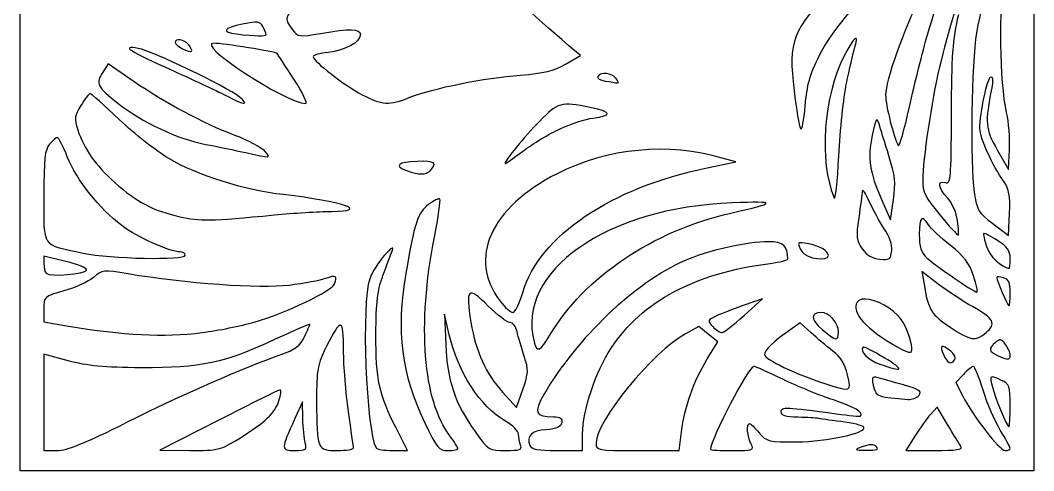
# Model space of a CAD drawing. Extents: x 1 to 81, y -1 to 158.
# Drawn here: x 1 to 80.6, y -0.7 to 34.7 of the extents above; entities that cross this region are included whole.
import ezdxf

# ---------------------------------------------------------------- set-up
doc = ezdxf.new("R2010")
doc.units = 0
doc.layers.get('0').update_dxf_attribs({"linetype": 'CONTINUOUS'})

msp = doc.modelspace()

# ---------------------------------------------------------------- linework, layer by layer
at = {"color": 7}
for points in [[(1.007335, 78.69224), (1.007335, 158.06724), (40.827127, 158.06724), (80.646918, 158.06724), (80.646918, 78.69224), (80.646918, -0.68276), (40.827127, -0.68276), (1.007335, -0.68276)], [(20.321918, 33.598175)], [(72.304955, 33.580782)], [(14.241809, 32.780637)], [(63.807232, 31.967257)], [(22.515637, 30.075053)], [(47.838585, 30.141198)], [(65.930619, 29.744323)], [(18.205252, 28.7016)], [(31.62976, 28.658698)], [(43.433111, 26.188239)], [(20.199948, 24.441251)], [(69.26807, 24.055782)], [(33.233585, 22.918063)], [(78.311872, 22.013328)], [(20.983377, 19.419319)], [(68.905557, 18.326119)], [(74.663162, 18.962553)], [(13.971918, 16.250573)], [(64.507335, 16.218178)], [(78.794835, 15.982122)], [(6.216719, 15.074233)], [(75.913308, 14.631797)], [(40.497112, 13.331481)], [(78.794835, 13.309283)], [(57.882589, 11.505089)], [(15.301775, 10.177809)], [(42.62878, 9.966719)], [(65.301085, 10.210469)], [(76.905152, 10.173338)], [(71.009198, 9.305261)], [(40.601879, 8.313073)], [(68.906604, 8.193058)], [(74.44009, 8.066093)], [(78.794835, 8.394801)], [(66.012833, 6.861011)], [(71.632236, 5.247653)], [(78.794835, 4.434144)], [(9.394002, 3.130537)], [(18.170641, 1.830758)], [(23.399115, 1.500053)], [(27.192695, 1.103178)], [(35.403168, 1.054685)], [(40.326268, 1.323255)], [(58.431226, 1.416513)], [(68.287569, 1.199102)], [(74.916168, 1.235469)], [(78.794835, 1.073915)]]:
    msp.add_lwpolyline(points, close=True, dxfattribs=at)
for points in [[(43.850766, 31.260836), (45.02232, 31.938473), (44.11535, 32.715687)], [(9.951429, 29.883134), (7.915315, 31.282913), (7.483927, 30.624534)], [(77.768783, 24.544052), (78.662543, 22.997448), (78.742958, 24.5545)], [(54.982335, 23.118339), (57.231293, 23.575997), (56.17296, 23.886636)], [(68.693178, 20.61841), (69.399483, 19.033125), (69.623244, 20.61841)], [(77.425145, 18.738599), (78.662543, 17.792385), (78.74096, 19.543088)], [(4.583978, 15.765748), (2.859418, 16.178377), (2.859418, 15.597105)], [(73.146079, 13.984941), (71.862947, 14.964405), (72.054736, 13.82155)], [(57.882589, 11.505089), (59.327635, 12.821005), (57.882589, 12.317807)], [(2.859418, 12.006276), (2.859418, 11.006712), (4.645356, 10.708547)], [(34.720559, 10.00343), (34.350743, 11.620365), (34.441522, 9.239115)], [(54.987425, 8.097623), (55.819207, 9.449438), (55.070042, 10.049478), (54.320877, 10.649522), (53.276733, 10.076609)], [(63.149827, 10.157809), (62.302231, 10.931967), (61.486555, 10.372982)], [(4.777647, 7.957595), (2.859418, 8.48391), (2.859418, 4.694325), (2.859418, 0.90474), (3.903898, 0.90474)], [(75.117074, 6.885972), (74.522068, 6.25262), (75.04308, 5.232326)], [(38.926968, 5.474229), (40.011853, 4.29727), (40.502993, 5.709859)], [(23.214269, 3.418282), (23.188975, 4.741198), (22.585773, 3.418282)], [(73.878795, 2.945101), (73.047154, 4.324003), (72.5331, 3.738851)], [(16.617752, 3.29266), (11.987543, 0.921822), (14.334183, 0.913276)], [(30.266489, 0.90474), (31.448581, 0.90474), (30.534711, 2.690678)], [(43.200074, 0.90474), (45.192752, 0.90474), (45.192752, 2.217576)], [(49.521949, 0.90474), (52.792813, 0.90474), (52.96617, 2.379758)], [(71.302144, 2.029219), (70.585243, 0.90474), (72.853571, 0.90474)]]:
    msp.add_lwpolyline(points, dxfattribs=at)
for points in [[(72.304955, 33.580782), (73.126312, 36.397491), (74.303173, 39.667796), (75.523024, 42.523267)], [(78.785458, 41.319961), (78.754116, 42.867556), (76.663666, 36.853863), (76.141194, 33.713073)], [(44.11535, 32.715687), (41.101145, 35.298658), (39.034199, 37.239832), (37.527516, 38.902659)], [(78.519295, 27.464917), (77.973412, 29.894506), (77.89322, 35.689119), (78.367834, 38.409544)], [(58.022469, 38.096341), (58.232924, 34.69812), (58.522809, 34.610389), (58.720318, 37.885145)], [(75.21942, 37.637133), (75.092211, 37.770641), (73.843216, 33.60329), (73.241085, 31.036294)], [(64.970118, 37.420759), (61.65701, 33.906394), (61.352761, 33.113046), (61.813178, 29.188817)], [(71.932403, 37.101309), (70.322855, 33.681384), (69.005252, 29.96506), (69.005252, 28.845222)], [(63.807232, 31.967257), (64.664968, 33.702771), (67.11733, 36.62349), (67.716807, 36.62349)], [(23.033897, 35.572795), (21.803638, 35.252649), (21.654167, 34.880666), (22.390431, 33.97142)], [(74.181515, 27.300486), (74.195617, 31.884832), (74.289216, 33.178602), (74.750647, 35.168282)], [(18.483554, 34.411547), (16.949767, 34.097354), (16.762539, 33.7943), (18.006814, 33.63989)], [(20.071054, 34.216607), (19.850015, 34.629622), (19.66127, 34.652799), (18.483554, 34.411547)], [(18.006814, 33.63989), (19.476217, 33.457536), (20.321918, 33.442299), (20.321918, 33.598175)], [(20.321918, 33.598175), (20.321918, 33.680503), (20.209028, 33.958797), (20.071054, 34.216607)], [(22.390431, 33.97142), (22.850316, 33.403484), (22.947133, 33.390578), (24.594915, 33.677527)], [(24.594915, 33.677527), (26.943008, 34.08643), (27.730252, 34.06367), (27.730252, 33.58688)], [(27.730252, 33.58688), (27.730252, 32.997825), (26.545667, 32.340748), (25.212892, 32.190523)], [(66.598012, 32.593698), (66.946121, 33.767355), (66.557684, 33.458499), (65.762521, 31.929385)], [(70.88211, 27.910795), (71.282766, 29.719601), (71.923047, 32.271094), (72.304955, 33.580782)], [(76.141194, 33.713073), (75.759352, 31.417665), (75.650175, 23.446227), (75.969937, 21.208839)], [(10.27602, 32.503023), (8.845727, 32.754927), (9.551064, 32.304217), (13.045877, 30.733085)], [(14.241809, 32.780637), (13.883717, 33.212111), (13.178168, 33.330928), (13.178168, 32.959754)], [(13.178168, 32.959754), (13.178168, 32.717481), (14.301716, 32.131262), (14.472642, 32.284355)], [(14.472642, 32.284355), (14.52976, 32.335512), (14.425885, 32.558839), (14.241809, 32.780637)], [(16.220877, 32.903282), (14.717379, 32.887751), (21.84301, 28.206671), (23.432881, 28.165451)], [(21.199475, 32.094662), (21.113099, 32.227179), (16.906798, 32.910362), (16.220877, 32.903282)], [(18.205252, 28.7016), (17.221896, 29.493998), (11.334255, 32.316642), (10.27602, 32.503023)], [(22.515637, 30.075053), (21.828091, 31.130079), (21.235818, 32.038904), (21.199475, 32.094662)], [(25.212892, 32.190523), (24.560149, 32.116951), (24.026085, 31.964262), (24.026085, 31.851219)], [(62.691111, 27.978518), (62.823011, 29.602769), (63.063631, 30.462683), (63.807232, 31.967257)], [(65.762521, 31.929385), (64.114442, 28.760092), (63.748605, 23.587326), (64.971769, 20.74849)], [(65.930619, 29.744323), (66.156575, 30.83573), (66.456904, 32.117948), (66.598012, 32.593698)], [(24.026085, 31.851219), (24.026085, 31.492785), (26.487985, 29.577078), (27.862543, 28.865909)], [(40.29796, 30.403046), (42.152125, 30.54332), (42.938531, 30.73319), (43.850766, 31.260836)], [(7.483927, 30.624534), (6.917068, 29.759397), (7.065664, 29.458015), (8.693499, 28.171286)], [(13.045877, 30.733085), (14.792127, 29.948037), (16.697127, 29.052483), (17.27921, 28.742968)], [(31.62976, 28.658698), (33.442111, 29.37306), (37.513707, 30.192408), (40.29796, 30.403046)], [(46.394505, 30.291498), (46.31069, 30.15588), (46.571554, 29.995125), (46.974204, 29.934265)], [(47.838585, 30.141198), (47.471356, 30.583682), (46.629254, 30.671325), (46.394505, 30.291498)], [(73.241085, 31.036294), (72.615465, 28.369165), (71.927447, 23.740073), (71.920515, 22.15129)], [(76.413585, 26.199293), (76.413585, 27.42556), (77.023516, 30.27349), (77.286141, 30.27349)], [(77.286141, 30.27349), (77.430672, 30.27349), (77.461798, 29.906926), (77.359155, 29.413594)], [(17.874004, 25.668756), (15.341791, 26.636369), (12.390755, 28.206158), (9.951429, 29.883134)], [(23.432881, 28.165451), (23.615941, 28.160715), (23.203183, 29.020027), (22.515637, 30.075053)], [(46.974204, 29.934265), (47.376853, 29.873406), (47.810169, 29.80577), (47.937126, 29.783966)], [(47.937126, 29.783966), (48.064087, 29.762164), (48.019742, 29.922917), (47.838585, 30.141198)], [(65.331279, 24.055782), (65.434959, 26.093073), (65.704662, 28.652917), (65.930619, 29.744323)], [(6.4833, 28.950573), (6.405674, 28.950573), (6.084925, 28.534357), (5.770525, 28.025651)], [(8.798724, 26.900053), (7.602868, 28.027839), (6.560926, 28.950573), (6.4833, 28.950573)], [(17.27921, 28.742968), (18.620049, 28.02999), (19.063282, 28.010191), (18.205252, 28.7016)], [(27.862543, 28.865909), (29.463177, 28.037777), (29.982065, 28.009236), (31.62976, 28.658698)], [(61.813178, 29.188817), (61.98552, 27.719909), (62.215726, 26.380779), (62.324745, 26.212969)], [(69.005252, 28.845222), (69.005252, 28.04968), (69.663524, 25.428818), (70.004175, 24.868087)], [(77.359155, 29.413594), (76.792995, 26.692423), (76.838265, 26.154264), (77.768783, 24.544052)], [(5.770525, 28.025651), (5.25929, 27.198452), (5.233345, 26.995776), (5.524982, 26.107422)], [(8.693499, 28.171286), (10.518206, 26.728936), (13.449438, 25.358212), (15.559418, 24.960591)], [(45.803891, 27.856958), (43.468205, 28.32603), (43.269001, 28.27184), (41.79988, 26.767761)], [(62.324745, 26.212969), (62.433764, 26.045163), (62.598628, 26.839659), (62.691111, 27.978518)], [(70.004175, 24.868087), (70.086381, 24.732771), (70.481452, 26.10199), (70.88211, 27.910795)], [(46.010811, 27.029473), (47.556732, 27.236825), (47.486144, 27.519111), (45.803891, 27.856958)], [(68.488428, 26.569323), (68.315837, 27.13813), (68.24191, 27.013892), (67.960655, 25.682384)], [(73.701606, 21.960504), (74.132043, 21.824254), (74.165815, 22.200034), (74.181515, 27.300486)], [(78.742958, 24.5545), (78.787186, 25.410877), (78.686538, 26.720565), (78.519295, 27.464917)], [(12.670901, 23.850917), (11.73706, 24.400155), (9.99458, 25.772266), (8.798724, 26.900053)], [(41.79988, 26.767761), (40.594291, 25.533485), (39.107335, 23.710442), (39.107335, 23.466642)], [(43.433111, 26.188239), (44.275039, 26.573686), (45.435004, 26.952242), (46.010811, 27.029473)], [(69.26807, 24.055782), (68.949657, 25.074428), (68.598817, 26.205521), (68.488428, 26.569323)], [(3.927867, 25.51099), (3.841464, 25.51099), (3.565715, 25.271505), (3.315094, 24.978799)], [(4.702918, 23.989636), (4.36304, 24.826381), (4.014269, 25.51099), (3.927867, 25.51099)], [(5.524982, 26.107422), (6.020853, 24.596947), (6.892856, 23.358501), (8.439875, 21.967597)], [(20.199948, 24.441251), (19.942236, 24.726019), (18.895563, 25.278397), (17.874004, 25.668756)], [(40.504835, 24.432302), (41.273457, 25.012621), (42.591183, 25.802791), (43.433111, 26.188239)], [(67.960655, 25.682384), (67.57574, 23.860114), (67.732884, 22.773775), (68.693178, 20.61841)], [(78.311872, 22.013328), (77.397388, 23.309874), (76.413585, 25.479285), (76.413585, 26.199293)], [(3.315094, 24.978799), (2.93265, 24.532138), (2.859418, 23.872002), (2.859418, 20.871209)], [(15.559418, 24.960591), (16.505304, 24.782341), (17.934054, 24.489262), (18.734418, 24.309303)], [(56.17296, 23.886636), (51.951461, 25.125712), (47.131893, 24.669686), (43.188826, 22.658083)], [(8.97663, 18.583743), (7.227512, 19.898275), (5.453097, 22.142762), (4.702918, 23.989636)], [(18.734418, 24.309303), (20.734155, 23.859675), (20.726863, 23.859019), (20.199948, 24.441251)], [(39.107335, 23.466642), (39.107335, 23.417437), (39.73621, 23.851986), (40.504835, 24.432302)], [(64.971769, 20.74849), (65.065817, 20.530209), (65.227597, 22.01849), (65.331279, 24.055782)], [(69.623244, 20.61841), (69.80923, 21.936078), (69.74927, 22.516357), (69.26807, 24.055782)], [(21.670679, 21.010147), (18.662639, 21.350901), (14.904776, 22.537068), (12.670901, 23.850917)], [(32.217617, 23.621431), (30.665909, 23.566509), (30.331683, 23.286561), (31.366624, 22.908644)], [(33.233585, 22.918073), (33.812885, 23.497373), (33.564817, 23.669112), (32.217617, 23.621431)], [(40.497112, 13.331481), (41.798407, 17.759823), (47.465332, 21.588648), (54.982335, 23.118339)], [(31.366624, 22.908644), (32.369064, 22.542593), (32.860586, 22.545074), (33.233585, 22.918063)], [(43.188826, 22.658083), (37.945788, 19.983286), (36.162372, 15.995893), (38.713249, 12.651518)], [(8.439875, 21.967597), (10.151917, 20.428323), (11.427711, 19.755567), (13.545608, 19.275216)], [(71.920515, 22.15129), (71.916388, 21.202235), (72.109647, 20.807455), (73.248232, 19.439311)], [(73.866285, 20.762968), (73.122369, 21.56405), (73.03901, 22.170239), (73.701606, 21.960504)], [(78.74096, 19.543088), (78.803079, 20.929841), (78.713875, 21.443373), (78.311872, 22.013328)], [(2.859418, 20.871209), (2.859418, 16.760111), (2.598169, 17.135695), (5.959605, 16.414279)], [(25.481293, 19.691376), (28.565763, 19.716141), (26.362477, 20.478652), (21.670679, 21.010147)], [(33.983896, 20.668456), (33.914249, 20.738103), (33.511411, 20.539385), (33.088696, 20.226859)], [(67.166538, 21.277641), (67.153335, 21.05936), (67.032063, 20.116527), (66.897049, 19.182461)], [(67.71499, 20.483891), (67.426546, 21.138735), (67.179743, 21.495922), (67.166538, 21.277641)], [(74.663162, 18.962553), (74.568629, 19.590893), (74.217033, 20.385267), (73.866285, 20.762968)], [(75.969937, 21.208839), (76.170565, 19.805026), (76.285349, 19.610176), (77.425145, 18.738599)], [(33.088696, 20.226859), (32.248488, 19.605667), (31.979357, 18.790894), (31.304995, 14.826853)], [(33.548503, 17.668597), (33.857615, 19.248874), (34.053542, 20.59881), (33.983896, 20.668456)], [(56.96671, 20.361651), (47.119654, 20.018425), (39.910232, 14.96214), (41.390766, 9.437553)], [(56.834418, 19.560966), (60.5346, 20.410056), (60.547224, 20.486452), (56.96671, 20.361651)], [(68.905557, 18.326119), (68.539188, 18.85805), (68.003433, 19.829047), (67.71499, 20.483891)], [(13.545608, 19.275216), (15.158104, 18.909496), (15.883006, 18.92354), (20.983377, 19.419319)], [(20.983377, 19.419319), (22.438585, 19.56077), (24.462647, 19.683196), (25.481293, 19.691376)], [(42.62878, 9.966719), (45.294688, 14.499759), (50.706435, 18.154761), (56.834418, 19.560966)], [(66.897049, 19.182461), (66.679707, 17.678834), (66.711383, 17.400154), (67.173372, 16.75135)], [(72.37803, 18.640459), (71.859518, 19.47073), (71.651085, 19.253885), (71.651085, 17.884177)], [(73.248232, 19.439311), (73.981141, 18.558629), (74.637389, 17.838073), (74.706565, 17.838073)], [(13.584968, 16.515157), (12.75393, 16.515157), (10.209152, 17.657456), (8.97663, 18.583743)], [(69.486904, 16.606327), (69.540951, 17.086157), (69.330229, 17.709534), (68.905557, 18.326119)], [(74.095322, 17.021699), (73.329599, 17.625732), (72.556817, 18.354175), (72.37803, 18.640459)], [(74.706565, 17.838073), (74.77574, 17.838073), (74.756208, 18.344089), (74.663162, 18.962553)], [(34.767726, 2.046872), (32.657426, 4.843949), (32.196106, 10.754754), (33.548503, 17.668597)], [(71.651085, 17.884177), (71.651085, 16.900435), (71.787721, 16.48038), (72.246397, 16.054044)], [(76.717946, 17.957017), (76.667061, 17.91109), (76.766005, 17.447564), (76.93782, 16.926962)], [(77.802647, 17.406271), (77.256944, 17.755111), (76.768828, 18.002946), (76.717946, 17.957017)], [(30.252022, 16.647448), (30.373013, 16.976011), (30.136603, 16.825558), (29.628402, 16.250573)], [(59.835113, 17.308907), (58.127596, 17.308907), (54.979856, 16.601824), (53.212754, 15.821313)], [(61.328723, 15.953931), (61.305678, 17.002241), (60.967636, 17.308907), (59.835113, 17.308907)], [(62.985981, 17.132771), (62.027713, 17.314315), (61.984512, 17.263838), (62.454314, 16.511566)], [(64.507335, 16.218178), (64.507335, 16.596289), (63.904349, 16.958786), (62.985981, 17.132771)], [(67.173372, 16.75135), (67.522942, 16.260426), (67.976888, 15.991335), (68.548652, 15.936113)], [(75.913308, 14.631797), (75.583105, 15.633549), (75.175065, 16.16995), (74.095322, 17.021699)], [(76.93782, 16.926962), (77.184694, 16.178919), (78.092792, 15.304656), (78.728689, 15.202818)], [(78.794835, 15.982122), (78.794835, 16.605747), (78.585981, 16.905528), (77.802647, 17.406271)], [(5.959605, 16.414279), (8.038145, 15.968194), (13.971918, 15.846957), (13.971918, 16.250573)], [(13.971918, 16.250573), (13.971918, 16.396094), (13.797791, 16.515157), (13.584968, 16.515157)], [(29.628402, 16.250573), (29.178237, 15.74125), (28.658577, 14.907813), (28.473598, 14.39849)], [(29.511239, 14.663073), (29.811496, 15.463438), (30.144847, 16.356407), (30.252022, 16.647448)], [(59.943272, 15.609284), (60.707257, 15.708447), (61.33071, 15.863538), (61.328723, 15.953931)], [(62.454314, 16.511566), (62.786562, 15.97955), (64.507335, 15.733641), (64.507335, 16.218178)], [(68.548652, 15.936113), (69.313716, 15.862221), (69.410908, 15.931642), (69.486904, 16.606327)], [(72.246397, 16.054044), (72.91346, 15.434016), (75.928077, 13.358572), (76.177891, 13.347369)], [(78.728689, 15.202818), (78.765069, 15.196997), (78.794835, 15.547679), (78.794835, 15.982122)], [(2.859418, 15.597105), (2.859418, 15.277407), (2.943987, 14.931266), (3.047352, 14.827904)], [(6.216719, 15.074233), (6.26722, 15.22762), (5.532485, 15.538802), (4.583978, 15.765748)], [(53.212754, 15.821313), (49.303279, 14.094539), (44.731683, 9.749928), (42.153136, 5.310823)], [(47.429679, 8.938956), (49.897173, 12.656391), (53.986308, 14.83609), (59.943272, 15.609284)], [(3.047352, 14.827904), (3.334284, 14.540968), (6.112237, 14.756879), (6.216719, 15.074233)], [(6.755974, 14.507244), (6.352466, 14.169578), (5.310669, 13.693622), (4.44087, 13.44957)], [(9.474002, 14.782551), (7.542498, 15.112167), (7.470079, 15.10483), (6.755974, 14.507244)], [(22.133287, 13.879886), (19.879172, 13.597242), (13.936848, 14.020959), (9.474002, 14.782551)], [(24.995489, 14.414971), (24.615174, 14.270376), (23.327183, 14.029587), (22.133287, 13.879886)], [(25.70956, 14.00238), (25.954749, 14.641333), (25.810334, 14.724774), (24.995489, 14.414971)], [(28.473598, 14.39849), (27.792635, 12.523496), (28.167407, 2.517571), (28.971573, 1.103178)], [(28.956609, 10.032865), (28.963594, 12.578622), (29.073512, 13.496269), (29.511239, 14.663073)], [(31.304995, 14.826853), (30.528178, 10.260587), (30.947222, 6.94522), (32.788773, 3.087553)], [(76.177891, 13.347369), (76.266543, 13.343401), (76.14748, 13.921385), (75.913308, 14.631797)], [(78.265668, 14.475137), (77.974627, 14.551247), (77.736502, 14.567543), (77.736502, 14.511351)], [(77.736502, 14.511351), (77.736502, 14.285984), (78.594762, 12.281808), (78.691272, 12.281808)], [(78.794835, 13.309282), (78.794835, 14.11424), (78.680236, 14.366724), (78.265668, 14.475137)], [(19.395877, 10.996504), (21.940438, 11.740401), (25.490046, 13.430329), (25.70956, 14.00238)], [(37.762323, 12.27872), (36.188584, 13.852459), (35.980529, 13.651701), (36.421012, 10.984463)], [(72.054736, 13.82155), (72.367513, 11.957751), (72.614594, 11.565514), (74.085937, 10.597047)], [(75.841244, 12.208555), (75.064625, 12.646864), (73.851802, 13.446239), (73.146079, 13.984941)], [(4.44087, 13.44957), (2.866033, 13.007692), (2.859418, 13.001657), (2.859418, 12.006276)], [(39.716112, 11.753019), (39.890607, 11.75322), (40.242056, 12.463529), (40.497112, 13.331481)], [(69.284006, 12.083386), (68.261193, 12.809606), (67.059048, 13.036275), (66.763813, 12.558575)], [(78.691272, 12.281808), (78.748231, 12.281808), (78.794835, 12.744172), (78.794835, 13.309283)], [(39.48657, 10.958907), (39.264132, 10.958907), (38.48822, 11.552822), (37.762323, 12.27872)], [(38.713249, 12.651518), (39.090327, 12.157141), (39.541617, 11.752815), (39.716112, 11.753019)], [(57.882589, 12.317807), (57.087815, 12.041047), (56.109301, 11.662119), (55.708119, 11.475746)], [(66.763813, 12.558575), (66.273119, 11.764616), (67.509035, 10.388023), (69.912256, 9.051769)], [(71.009198, 9.305261), (70.669796, 10.757191), (70.289642, 11.36936), (69.284006, 12.083386)], [(76.905152, 10.173338), (77.733784, 10.863683), (77.528563, 11.256267), (75.841244, 12.208555)], [(26.412478, 8.79171), (26.406552, 11.327995), (26.226349, 11.368977), (25.078497, 9.095094)], [(55.708119, 11.475746), (55.020387, 11.156257), (55.003827, 11.109113), (55.418395, 10.651019)], [(56.147822, 10.177161), (56.307167, 10.183775), (57.087815, 10.781334), (57.882589, 11.505089)], [(63.952776, 11.752657), (63.088634, 11.752657), (63.114923, 11.187972), (64.014903, 10.41817)], [(65.301085, 10.210469), (65.301085, 10.927284), (64.579474, 11.752657), (63.952776, 11.752657)], [(4.645356, 10.708547), (9.202095, 9.947794), (12.224393, 9.797269), (15.301775, 10.177809)], [(15.301775, 10.177809), (16.534884, 10.330291), (18.377231, 10.698705), (19.395877, 10.996504)], [(23.761502, 10.819347), (23.761502, 10.878235), (22.541111, 10.351548), (21.049522, 9.648926)], [(23.341282, 9.83107), (23.572404, 10.315734), (23.761502, 10.760459), (23.761502, 10.819347)], [(36.421012, 10.984463), (36.80727, 8.645589), (37.589828, 6.924855), (38.926968, 5.474229)], [(40.050313, 10.231303), (39.961214, 10.638237), (39.71276, 10.958907), (39.48657, 10.958907)], [(55.418395, 10.651019), (55.660232, 10.383793), (55.988474, 10.170557), (56.147822, 10.177161)], [(61.486555, 10.372982), (60.243543, 9.521145), (59.480252, 8.783989), (59.480252, 8.435377)], [(64.014903, 10.41817), (65.091429, 9.497356), (65.301085, 9.4635), (65.301085, 10.210469)], [(74.085937, 10.597047), (75.71863, 9.522373), (76.061866, 9.470787), (76.905152, 10.173338)], [(21.049522, 9.648926), (17.115147, 7.79562), (15.174733, 7.382383), (10.532335, 7.409156)], [(21.555345, 8.473705), (22.621647, 8.845473), (23.013194, 9.143058), (23.341282, 9.83107)], [(30.534711, 2.690678), (29.199845, 5.299345), (28.946853, 6.476399), (28.956609, 10.032865)], [(39.12657, 3.215502), (37.173207, 4.330819), (35.389439, 7.078903), (34.720559, 10.00343)], [(40.601879, 8.313073), (40.386135, 8.967917), (40.137932, 9.83112), (40.050313, 10.231303)], [(41.390766, 9.437553), (41.619847, 8.582731), (41.88033, 8.694071), (42.62878, 9.966719)], [(53.276733, 10.076609), (50.739363, 8.684379), (46.251085, 3.209163), (46.251085, 1.506072)], [(64.868539, 8.719217), (64.389423, 9.084657), (63.616001, 9.732023), (63.149827, 10.157809)], [(78.42659, 9.244703), (78.113715, 9.672585), (77.994367, 9.695209), (77.63284, 9.395169)], [(25.078497, 9.095094), (24.355676, 7.663193), (24.290967, 7.310012), (24.294282, 4.81489)], [(26.800963, 3.947448), (26.590128, 5.402657), (26.415309, 7.582575), (26.412478, 8.79171)], [(34.441522, 9.239115), (34.548479, 6.433381), (35.164636, 4.603896), (36.746709, 2.394556)], [(45.192752, 2.217576), (45.192752, 4.015319), (46.229722, 7.131143), (47.429679, 8.938956)], [(67.24673, 9.023998), (66.930847, 8.708115), (67.600719, 8.028702), (68.564988, 7.686966)], [(68.906604, 8.193058), (68.051984, 8.708385), (67.305042, 9.082307), (67.24673, 9.023998)], [(69.912256, 9.051769), (71.035384, 8.427281), (71.205259, 8.466537), (71.009198, 9.305261)], [(74.124976, 8.719137), (73.395882, 9.271497), (73.214368, 9.184873), (73.551309, 8.445365)], [(77.63284, 9.395169), (77.061552, 8.921041), (77.096205, 8.712118), (77.802647, 8.371411)], [(78.794835, 8.394795), (78.794835, 8.585263), (78.629126, 8.967721), (78.42659, 9.244703)], [(9.394002, 3.130537), (13.662316, 5.26756), (18.670058, 7.467746), (21.555345, 8.473705)], [(40.502993, 5.709859), (40.952304, 7.002137), (40.960725, 7.223855), (40.601879, 8.313073)], [(52.96617, 2.379758), (53.188838, 4.274299), (53.93676, 6.390071), (54.987425, 8.097623)], [(59.480252, 8.435377), (59.480252, 8.086249), (61.995661, 6.886427), (64.242752, 6.16372)], [(66.012833, 6.861011), (65.817139, 7.716195), (65.492585, 8.243234), (64.868539, 8.719217)], [(68.564988, 7.686966), (70.416087, 7.030937), (70.536943, 7.209983), (68.906604, 8.193058)], [(73.551309, 8.445365), (73.874556, 7.735917), (74.160592, 7.613856), (74.44009, 8.066093)], [(74.44009, 8.066093), (74.536012, 8.221297), (74.394208, 8.515167), (74.124976, 8.719137)], [(77.802647, 8.371411), (78.608161, 7.982929), (78.794835, 7.987329), (78.794835, 8.394801)], [(10.532335, 7.409156), (7.574846, 7.426222), (6.25639, 7.551867), (4.777647, 7.957595)], [(58.657964, 7.517045), (58.246309, 7.522866), (55.246918, 1.784773), (55.246918, 0.991415)], [(60.93546, 6.499294), (59.771293, 7.057805), (58.746419, 7.515794), (58.657964, 7.517045)], [(75.904767, 7.519323), (75.798788, 7.519323), (75.444324, 7.234314), (75.117074, 6.885972)], [(76.665053, 5.650648), (76.352876, 6.678419), (76.010749, 7.519323), (75.904767, 7.519323)], [(64.90421, 4.874789), (63.885564, 5.209754), (62.099627, 5.940782), (60.93546, 6.499294)], [(64.242752, 6.16372), (66.34195, 5.488578), (66.328137, 5.483135), (66.012833, 6.861011)], [(68.409939, 6.62609), (67.911411, 6.771595), (67.868819, 6.646886), (68.109928, 5.747742)], [(70.407861, 6.056381), (69.563665, 6.295393), (68.664601, 6.551763), (68.409939, 6.62609)], [(78.120928, 6.418519), (77.198815, 6.838662), (77.173921, 6.82475), (77.368434, 5.997969)], [(78.794835, 4.434144), (78.794835, 5.974794), (78.739923, 6.136487), (78.120928, 6.418519)], [(21.432634, 5.665369), (21.331063, 5.664311), (19.164366, 4.596622), (16.617752, 3.29266)], [(21.328621, 4.807344), (21.487397, 5.280287), (21.534205, 5.666399), (21.432634, 5.665369)], [(68.109928, 5.747742), (68.262643, 5.178227), (68.531729, 5.093933), (70.758793, 4.917967)], [(71.632236, 5.247653), (71.88926, 5.557348), (71.678303, 5.696688), (70.407861, 6.056381)], [(78.01374, 2.512531), (77.584139, 3.210721), (76.977229, 4.622874), (76.665053, 5.650648)], [(77.368434, 5.997969), (77.567068, 5.153686), (78.548169, 2.756823), (78.695124, 2.756823)], [(18.170641, 1.830763), (20.272573, 3.137255), (20.997246, 3.820303), (21.328621, 4.807344)], [(24.294282, 4.81489), (24.299362, 0.985303), (24.332639, 0.90474), (25.909027, 0.90474)], [(42.153136, 5.310823), (41.328819, 3.891717), (41.468326, 3.562374), (42.897047, 3.554624)], [(67.042588, 3.616381), (67.308082, 3.881877), (66.528437, 4.340688), (64.90421, 4.874789)], [(70.758793, 4.917967), (71.068396, 4.893519), (71.461445, 5.041863), (71.632236, 5.247653)], [(75.04308, 5.232326), (75.878666, 3.595994), (77.964673, 0.90474), (78.397412, 0.90474)], [(60.803168, 3.942387), (60.803168, 4.35946), (61.157138, 4.346988), (65.138745, 3.789627)], [(78.695124, 2.756823), (78.749964, 2.756823), (78.794835, 3.511619), (78.794835, 4.434144)], [(22.585773, 3.418282), (21.473835, 0.979622), (21.473779, 0.90474), (22.583921, 0.90474)], [(23.399099, 1.500053), (23.311353, 1.827474), (23.228181, 2.690678), (23.214269, 3.418282)], [(27.192695, 1.103178), (27.188091, 1.212318), (27.011802, 2.49224), (26.800963, 3.947448)], [(40.163631, 2.183151), (40.162573, 2.425909), (39.695832, 2.890467), (39.12657, 3.215502)], [(42.897047, 3.554624), (43.464448, 3.551555), (43.622936, 3.439247), (43.556224, 3.087553)], [(62.126085, 3.5175), (61.149032, 3.541922), (60.803168, 3.653009), (60.803168, 3.942387)], [(63.647439, 3.435218), (63.538298, 3.462285), (62.853689, 3.49931), (62.126085, 3.5175)], [(65.499996, 3.177675), (64.590232, 3.292258), (63.75658, 3.408153), (63.647439, 3.435218)], [(65.138745, 3.789627), (66.140864, 3.649348), (66.997593, 3.571388), (67.042588, 3.616381)], [(72.5331, 3.738851), (72.250369, 3.417017), (71.69644, 2.647683), (71.302144, 2.029219)], [(3.903898, 0.90474), (4.685072, 0.90474), (6.069089, 1.465847), (9.394002, 3.130537)], [(32.788773, 3.087553), (33.748535, 1.077047), (33.892852, 0.90474), (34.61698, 0.90474)], [(36.746709, 2.394556), (37.801251, 0.921904), (37.828942, 0.90474), (39.150203, 0.90474)], [(42.331786, 2.542469), (41.17408, 2.458881), (40.763971, 2.060284), (41.0551, 1.301615)], [(43.556224, 3.087553), (43.491931, 2.748613), (43.1638, 2.60254), (42.331786, 2.542469)], [(58.431226, 1.416513), (58.142071, 1.956803), (58.05656, 3.021407), (58.302319, 3.021407)], [(58.302319, 3.021407), (58.382059, 3.021407), (58.72948, 2.693985), (59.07437, 2.293803)], [(62.038241, 1.582396), (64.402129, 1.598774), (67.569749, 2.296835), (67.2953, 2.740903)], [(67.2953, 2.740903), (67.21765, 2.866543), (66.409763, 3.063089), (65.499996, 3.177675)], [(74.916168, 1.235469), (74.803016, 1.41737), (74.336198, 2.186705), (73.878795, 2.945101)], [(78.794835, 1.073915), (78.794835, 1.166961), (78.443341, 1.814338), (78.01374, 2.512531)], [(14.334183, 0.913276), (16.562776, 0.905153), (16.755766, 0.951317), (18.170641, 1.830758)], [(35.403168, 1.054685), (35.403168, 1.137155), (35.11722, 1.58364), (34.767726, 2.046872)], [(40.326268, 1.323255), (40.237937, 1.553438), (40.16475, 1.940391), (40.163631, 2.183151)], [(59.07437, 2.293803), (59.672794, 1.599438), (59.808192, 1.566939), (62.038241, 1.582396)], [(22.583921, 0.90474), (23.465634, 0.90474), (23.543427, 0.961549), (23.399115, 1.500053)], [(25.909027, 0.90474), (26.619658, 0.90474), (27.197309, 0.994037), (27.192695, 1.103178)], [(28.971573, 1.103178), (29.033626, 0.994037), (29.616339, 0.90474), (30.266489, 0.90474)], [(34.61698, 0.90474), (35.049383, 0.90474), (35.403168, 0.972214), (35.403168, 1.054685)], [(39.150203, 0.90474), (40.260363, 0.90474), (40.459652, 0.975659), (40.326268, 1.323255)], [(41.0551, 1.301615), (41.171818, 0.99745), (41.672878, 0.90474), (43.200074, 0.90474)], [(46.251085, 1.506072), (46.251085, 0.913114), (46.296628, 0.90474), (49.521949, 0.90474)], [(55.246918, 0.991415), (55.246918, 0.943745), (56.025013, 0.90474), (56.976018, 0.90474)], [(56.976018, 0.90474), (58.603541, 0.90474), (58.689028, 0.934805), (58.431226, 1.416513)], [(67.242465, 1.219991), (66.500047, 0.949566), (66.503315, 0.946298), (67.536814, 0.925642)], [(68.287569, 1.199089), (68.078689, 1.40797), (67.77523, 1.414037), (67.242465, 1.219991)], [(67.536814, 0.925642), (68.304008, 0.910296), (68.503647, 0.983025), (68.287569, 1.199102)], [(72.853571, 0.90474), (74.601567, 0.90474), (75.074706, 0.980607), (74.916168, 1.235469)], [(78.397412, 0.90474), (78.615995, 0.90474), (78.794835, 0.980869), (78.794835, 1.073915)]]:
    msp.add_open_spline(points, degree=3, dxfattribs=at)

doc.saveas('drawing.dxf')
